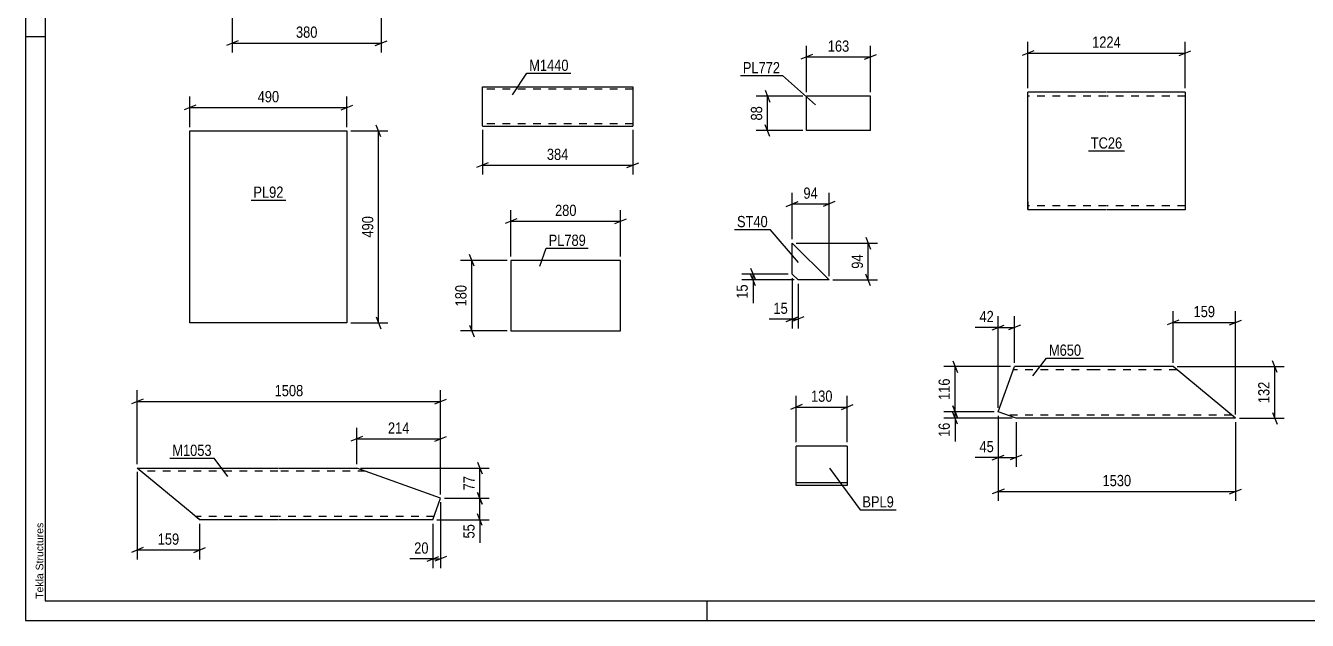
# Model space of a CAD drawing. Header units: millimetres. Extents: x 0 to 594, y 0 to 420.
# Drawn here: x 0 to 327.2, y 0 to 151.9 of the extents above; entities that cross this region are included whole.
import ezdxf

# ---------------------------------------------------------------- set-up
doc = ezdxf.new("R2010")
doc.units = ezdxf.units.MM
doc.linetypes.add('DXK_LINE_DOT2', pattern=[3.9198, 1.9599, -1.9599])
doc.styles.add('Arial', font='ARIAL.TTF', dxfattribs={"height": 0.2})
doc.styles.add('Arial Narrow', font='ARIALN.TTF', dxfattribs={"height": 0.2})

# ---------------------------------------------------------------- blocks, each defined once
blk = doc.blocks.new('Unknown-284929833-1131')
at = {"color": 5, "linetype": 'Continuous'}
for p, q in [((0, 420), (0, 0)), ((5, 415), (5, 5)), ((5, 149), (0, 149)), ((5, 5), (589, 5)), ((174, 0), (174, 5)), ((0, 0), (594, 0))]:
    blk.add_line(p, q, dxfattribs=at)
at = {"color": 174, "linetype": 'Continuous', "style": 'Arial'}
blk.add_text('Tekla Structures', height=1.9102, rotation=90, dxfattribs=at).set_placement((4.5, 5.5))
blk = doc.blocks.new('Part-284929833-5778 - 5772')
at = {"color": 2, "linetype": 'Continuous'}
for p, q in [((248.27, 53.24), (252.44, 64.8)), ((272.82, 64.8), (252.44, 64.8)), ((292.92, 64.8), (272.92, 64.8)), ((308.85, 51.6), (292.92, 64.8)), ((252.82, 51.6), (248.27, 53.24)), ((272.82, 51.6), (252.82, 51.6)), ((308.85, 51.6), (272.92, 51.6))]:
    blk.add_line(p, q, dxfattribs=at)
at = {"color": 7, "linetype": 'DXK_LINE_DOT2'}
for p, q in [((272.82, 64), (252.15, 64)), ((293.89, 64), (272.92, 64)), ((272.82, 52.4), (250.6, 52.4)), ((307.88, 52.4), (272.92, 52.4)), ((307.6, 52.63), (307.66, 52.59)), ((307.81, 52.46), (307.88, 52.4))]:
    blk.add_line(p, q, dxfattribs=at)
blk = doc.blocks.new('Part-284929833-5732 - 5726')
at = {"color": 2, "linetype": 'Continuous'}
for p, q in [((275.86, 134.87), (255.86, 134.87)), ((255.86, 106.87), (255.86, 134.87)), ((295.96, 134.87), (275.96, 134.87)), ((295.96, 134.87), (295.96, 104.87)), ((255.86, 106.87), (255.86, 104.87)), ((275.86, 104.87), (255.86, 104.87)), ((295.96, 104.87), (275.96, 104.87))]:
    blk.add_line(p, q, dxfattribs=at)
at = {"color": 7, "linetype": 'DXK_LINE_DOT2'}
for p, q in [((275.86, 133.87), (255.86, 133.87)), ((295.96, 133.87), (275.96, 133.87)), ((255.86, 105.02), (255.86, 106.87)), ((255.86, 105.87), (255.86, 105.94)), ((275.86, 105.87), (255.86, 105.87)), ((295.96, 105.87), (275.96, 105.87)), ((295.96, 105.87), (295.96, 105.94))]:
    blk.add_line(p, q, dxfattribs=at)
blk = doc.blocks.new('Part-284929833-6813 - 6807')
at = {"color": 2, "linetype": 'Continuous'}
for p, q in [((41.93, 75.98), (41.93, 124.98)), ((41.93, 124.98), (61.93, 124.98)), ((62.03, 124.98), (82.03, 124.98)), ((82.03, 124.98), (82.03, 75.98)), ((61.93, 75.98), (41.93, 75.98)), ((82.03, 75.98), (62.03, 75.98))]:
    blk.add_line(p, q, dxfattribs=at)
blk = doc.blocks.new('Part-284929833-6847 - 6841')
at = {"color": 2, "linetype": 'Continuous'}
for p, q in [((42.49, 27.29), (28.49, 38.89)), ((28.49, 38.89), (64.42, 38.89)), ((64.52, 38.89), (84.52, 38.89)), ((105.94, 31.17), (84.52, 38.89)), ((103.97, 25.69), (105.94, 31.17)), ((44.42, 25.69), (42.49, 27.29)), ((64.42, 25.69), (44.42, 25.69)), ((103.97, 25.69), (64.52, 25.69))]:
    blk.add_line(p, q, dxfattribs=at)
at = {"color": 7, "linetype": 'DXK_LINE_DOT2'}
for p, q in [((64.42, 38.09), (29.46, 38.09)), ((86.74, 38.09), (64.52, 38.09)), ((44.28, 25.81), (42.49, 27.29)), ((43.17, 26.73), (43.23, 26.68)), ((43.38, 26.55), (43.46, 26.49)), ((64.42, 26.49), (43.46, 26.49)), ((104.26, 26.49), (64.52, 26.49))]:
    blk.add_line(p, q, dxfattribs=at)
blk = doc.blocks.new('Part-284929833-7551 - 7545')
at = {"color": 2, "linetype": 'Continuous'}
for p, q in [((116.6, 126.31), (116.6, 136.22)), ((116.6, 136.22), (155.01, 136.22)), ((155.01, 136.22), (155.01, 126.22)), ((116.6, 126.31), (116.6, 126.22)), ((116.6, 126.22), (155.01, 126.22))]:
    blk.add_line(p, q, dxfattribs=at)
at = {"color": 7, "linetype": 'DXK_LINE_DOT2'}
for p, q in [((155.01, 135.62), (116.6, 135.62)), ((155.01, 136.13), (155.01, 136.22)), ((116.6, 126.82), (116.6, 126.86)), ((155.01, 126.82), (116.6, 126.82)), ((155.01, 126.82), (155.01, 126.86))]:
    blk.add_line(p, q, dxfattribs=at)
blk = doc.blocks.new('Part-284929833-7606 - 7600')
at = {"color": 2, "linetype": 'Continuous'}
for p, q in [((215.66, 133.86), (199.36, 133.86)), ((199.36, 125.06), (199.36, 133.86)), ((215.66, 125.06), (215.66, 133.86)), ((215.66, 125.06), (199.36, 125.06))]:
    blk.add_line(p, q, dxfattribs=at)
blk = doc.blocks.new('Part-284929833-7639 - 7633')
at = {"color": 2, "linetype": 'Continuous'}
for p, q in [((196.73, 34.53), (196.73, 44.48)), ((209.73, 44.48), (196.73, 44.48)), ((209.73, 44.48), (209.73, 44.44)), ((209.73, 44.44), (209.73, 34.53)), ((209.73, 35.08), (196.73, 35.08)), ((196.73, 34.48), (196.73, 34.53)), ((209.73, 34.48), (196.73, 34.48)), ((209.73, 34.53), (209.73, 34.48))]:
    blk.add_line(p, q, dxfattribs=at)
at = {"color": 7, "linetype": 'DXK_LINE_DOT2'}
for p, q in [((209.73, 44.48), (209.73, 44.14)), ((196.73, 34.53), (196.73, 34.48)), ((209.73, 34.48), (209.73, 34.53))]:
    blk.add_line(p, q, dxfattribs=at)
blk = doc.blocks.new('Part-284929833-7671 - 7655')
at = {"color": 2, "linetype": 'Continuous'}
for p, q in [((195.68, 96.32), (205.08, 86.92)), ((195.68, 88.42), (195.68, 96.32)), ((197.18, 86.92), (195.68, 88.42)), ((205.08, 86.92), (197.18, 86.92))]:
    blk.add_line(p, q, dxfattribs=at)
blk = doc.blocks.new('Part-284929833-7720 - 7714')
at = {"color": 2, "linetype": 'Continuous'}
for p, q in [((123.88, 91.91), (123.88, 73.91)), ((151.88, 91.91), (123.88, 91.91)), ((151.88, 73.91), (151.88, 91.91)), ((123.88, 73.91), (151.88, 73.91))]:
    blk.add_line(p, q, dxfattribs=at)
blk = doc.blocks.new('StraightDimension-284929833-5877 - 5772')
at = {"color": 7, "linetype": 'Continuous'}
for p, q in [((292.92, 65.8), (292.92, 78.93)), ((308.85, 52.6), (308.85, 78.93)), ((294.42, 76.68), (291.42, 75.48)), ((292.92, 76.08), (308.85, 76.08)), ((307.35, 75.48), (310.35, 76.68))]:
    blk.add_line(p, q, dxfattribs=at)
at = {"color": 0}
blk.add_wipeout([(304.23, 76.83), (304.23, 81.03), (297.54, 81.03), (297.54, 76.83)], dxfattribs=at)
at = {"color": 3, "style": 'Arial Narrow'}
blk.add_text('159', height=2.863, dxfattribs=at).set_placement((298.14, 77.43))
blk = doc.blocks.new('StraightDimension-284929833-5781 - 5772')
at = {"color": 7, "linetype": 'Continuous'}
for p, q in [((248.27, 52.24), (248.27, 30.52)), ((308.85, 50.6), (308.85, 30.52)), ((249.77, 33.52), (246.77, 32.32)), ((248.27, 32.92), (308.85, 32.92)), ((307.35, 32.32), (310.35, 33.52))]:
    blk.add_line(p, q, dxfattribs=at)
at = {"color": 0}
blk.add_wipeout([(282.82, 33.67), (282.82, 37.87), (274.3, 37.87), (274.3, 33.67)], dxfattribs=at)
at = {"color": 3, "style": 'Arial Narrow'}
blk.add_text('1530', height=2.863, dxfattribs=at).set_placement((274.9, 34.27))
blk = doc.blocks.new('StraightDimension-284929833-11428 - 5772')
at = {"color": 7, "linetype": 'Continuous'}
for p, q in [((236.67, 66.3), (237.87, 63.3)), ((251.44, 64.8), (234.42, 64.8)), ((237.27, 53.24), (237.27, 64.8)), ((247.27, 53.24), (234.42, 53.24)), ((237.87, 51.74), (236.67, 54.74))]:
    blk.add_line(p, q, dxfattribs=at)
at = {"color": 0}
blk.add_wipeout([(236.52, 62.36), (232.32, 62.36), (232.32, 55.68), (236.52, 55.68)], dxfattribs=at)
at = {"color": 3, "style": 'Arial Narrow'}
blk.add_text('116', height=2.863, rotation=90.0002, dxfattribs=at).set_placement((235.92, 56.28))
blk = doc.blocks.new('StraightDimension-284929833-5792 - 5772')
at = {"color": 7, "linetype": 'Continuous'}
for p, q in [((319.45, 63.3), (318.25, 66.3)), ((293.92, 64.8), (321.25, 64.8)), ((318.85, 51.6), (318.85, 64.8)), ((318.25, 53.1), (319.45, 50.1)), ((309.85, 51.6), (321.25, 51.6))]:
    blk.add_line(p, q, dxfattribs=at)
at = {"color": 0}
blk.add_wipeout([(318.1, 61.54), (313.9, 61.54), (313.9, 54.86), (318.1, 54.86)], dxfattribs=at)
at = {"color": 3, "style": 'Arial Narrow'}
blk.add_text('132', height=2.863, rotation=90.0002, dxfattribs=at).set_placement((317.5, 55.46))
blk = doc.blocks.new('StraightDimension-284929833-5841 - 5772')
at = {"color": 7, "linetype": 'Continuous'}
for p, q in [((248.27, 52.24), (248.27, 39.2)), ((252.82, 50.6), (252.82, 39.2)), ((246.77, 41), (249.77, 42.2)), ((248.27, 41.6), (252.82, 41.6)), ((254.32, 42.2), (251.32, 41))]:
    blk.add_line(p, q, dxfattribs=at)
at = {"color": 0}
blk.add_wipeout([(247.75, 42.35), (247.75, 46.55), (242.89, 46.55), (242.89, 42.35)], dxfattribs=at)
at = {"color": 7, "linetype": 'Continuous'}
blk.add_line((248.27, 41.6), (242.37, 41.6), dxfattribs=at)
blk.add_line((248.27, 41.6), (242.37, 41.6), dxfattribs=at)
at = {"color": 3, "style": 'Arial Narrow'}
blk.add_text('45', height=2.863, dxfattribs=at).set_placement((243.49, 42.95))
blk = doc.blocks.new('StraightDimension-284929833-5863 - 5772')
at = {"color": 7, "linetype": 'Continuous'}
for p, q in [((246.77, 74.2), (249.77, 75.4)), ((248.27, 54.24), (248.27, 77.65)), ((253.94, 75.4), (250.94, 74.2)), ((252.44, 65.8), (252.44, 77.65)), ((248.27, 74.8), (252.44, 74.8))]:
    blk.add_line(p, q, dxfattribs=at)
at = {"color": 0}
blk.add_wipeout([(247.75, 75.55), (247.75, 79.75), (242.89, 79.75), (242.89, 75.55)], dxfattribs=at)
at = {"color": 7, "linetype": 'Continuous'}
blk.add_line((248.27, 74.8), (242.37, 74.8), dxfattribs=at)
blk.add_line((248.27, 74.8), (242.37, 74.8), dxfattribs=at)
at = {"color": 3, "style": 'Arial Narrow'}
blk.add_text('42', height=2.863, dxfattribs=at).set_placement((243.49, 76.15))
blk = doc.blocks.new('StraightDimension-284929833-11429 - 5772')
at = {"color": 7, "linetype": 'Continuous'}
for p, q in [((247.27, 53.24), (234.42, 53.24)), ((236.67, 54.74), (237.87, 51.74)), ((237.87, 50.1), (236.67, 53.1)), ((237.27, 51.6), (237.27, 53.24)), ((251.82, 51.6), (234.42, 51.6))]:
    blk.add_line(p, q, dxfattribs=at)
at = {"color": 0}
blk.add_wipeout([(236.52, 51.07), (232.32, 51.07), (232.32, 46.22), (236.52, 46.22)], dxfattribs=at)
at = {"color": 7, "linetype": 'Continuous'}
blk.add_line((237.27, 51.6), (237.27, 45.69), dxfattribs=at)
blk.add_line((237.27, 51.6), (237.27, 45.69), dxfattribs=at)
at = {"color": 3, "style": 'Arial Narrow'}
blk.add_text('16', height=2.863, rotation=90.0002, dxfattribs=at).set_placement((235.92, 46.82))
blk = doc.blocks.new('StraightDimension-284929833-5735 - 5726')
at = {"color": 7, "linetype": 'Continuous'}
for p, q in [((255.86, 135.87), (255.86, 147.72)), ((295.96, 135.87), (295.96, 147.72)), ((257.36, 145.47), (254.36, 144.27)), ((255.86, 144.87), (295.96, 144.87)), ((294.46, 144.27), (297.46, 145.47))]:
    blk.add_line(p, q, dxfattribs=at)
at = {"color": 0}
blk.add_wipeout([(280.16, 145.62), (280.16, 149.82), (271.65, 149.82), (271.65, 145.62)], dxfattribs=at)
at = {"color": 3, "style": 'Arial Narrow'}
blk.add_text('1224', height=2.863, dxfattribs=at).set_placement((272.25, 146.22))
blk = doc.blocks.new('StraightDimension-284929833-6732 - 6691')
at = {"color": 7, "linetype": 'Continuous'}
for p, q in [((52.75, 165.11), (52.75, 145.02)), ((90.75, 165.11), (90.75, 145.02)), ((54.25, 148.02), (51.25, 146.82)), ((52.75, 147.42), (90.75, 147.42)), ((89.25, 146.82), (92.25, 148.02))]:
    blk.add_line(p, q, dxfattribs=at)
at = {"color": 0}
blk.add_wipeout([(75.1, 148.17), (75.1, 152.37), (68.41, 152.37), (68.41, 148.17)], dxfattribs=at)
at = {"color": 3, "style": 'Arial Narrow'}
blk.add_text('380', height=2.863, dxfattribs=at).set_placement((69.01, 148.77))
blk = doc.blocks.new('StraightDimension-284929833-6816 - 6807')
at = {"color": 7, "linetype": 'Continuous'}
for p, q in [((43.43, 131.55), (40.43, 130.35)), ((41.93, 125.98), (41.93, 133.8)), ((41.93, 130.95), (82.03, 130.95)), ((80.53, 130.35), (83.53, 131.55)), ((82.03, 125.98), (82.03, 133.8))]:
    blk.add_line(p, q, dxfattribs=at)
at = {"color": 0}
blk.add_wipeout([(65.32, 131.7), (65.32, 135.9), (58.63, 135.9), (58.63, 131.7)], dxfattribs=at)
at = {"color": 3, "style": 'Arial Narrow'}
blk.add_text('490', height=2.863, dxfattribs=at).set_placement((59.23, 132.3))
blk = doc.blocks.new('StraightDimension-284929833-6827 - 6807')
at = {"color": 7, "linetype": 'Continuous'}
for p, q in [((83.03, 124.98), (92.5, 124.98)), ((90.7, 123.48), (89.5, 126.48)), ((90.1, 75.98), (90.1, 124.98)), ((83.03, 75.98), (92.5, 75.98)), ((89.5, 77.48), (90.7, 74.48))]:
    blk.add_line(p, q, dxfattribs=at)
at = {"color": 0}
blk.add_wipeout([(89.35, 103.83), (85.15, 103.83), (85.15, 97.14), (89.35, 97.14)], dxfattribs=at)
at = {"color": 3, "style": 'Arial Narrow'}
blk.add_text('490', height=2.863, rotation=90.0002, dxfattribs=at).set_placement((88.75, 97.74))
blk = doc.blocks.new('StraightDimension-284929833-6850 - 6841')
at = {"color": 7, "linetype": 'Continuous'}
for p, q in [((29.99, 56.49), (26.99, 55.29)), ((28.49, 39.89), (28.49, 58.74)), ((28.49, 55.89), (105.94, 55.89)), ((104.44, 55.29), (107.44, 56.49)), ((105.94, 32.17), (105.94, 58.74))]:
    blk.add_line(p, q, dxfattribs=at)
at = {"color": 0}
blk.add_wipeout([(71.48, 56.64), (71.48, 60.84), (62.96, 60.84), (62.96, 56.64)], dxfattribs=at)
at = {"color": 3, "style": 'Arial Narrow'}
blk.add_text('1508', height=2.863, dxfattribs=at).set_placement((63.56, 57.24))
blk = doc.blocks.new('StraightDimension-284929833-6885 - 6841')
at = {"color": 7, "linetype": 'Continuous'}
for p, q in [((115.34, 40.39), (116.54, 37.39)), ((85.52, 38.89), (118.34, 38.89)), ((115.94, 31.17), (115.94, 38.89)), ((106.94, 31.17), (118.34, 31.17)), ((116.54, 29.67), (115.34, 32.67))]:
    blk.add_line(p, q, dxfattribs=at)
at = {"color": 0}
blk.add_wipeout([(115.19, 37.46), (110.99, 37.46), (110.99, 32.6), (115.19, 32.6)], dxfattribs=at)
at = {"color": 3, "style": 'Arial Narrow'}
blk.add_text('77', height=2.863, rotation=90.0002, dxfattribs=at).set_placement((114.59, 33.2))
blk = doc.blocks.new('StraightDimension-284929833-6973 - 6841')
at = {"color": 7, "linetype": 'Continuous'}
for p, q in [((28.49, 37.89), (28.49, 15.57)), ((44.42, 24.69), (44.42, 15.57)), ((29.99, 18.57), (26.99, 17.37)), ((28.49, 17.97), (44.42, 17.97)), ((42.92, 17.37), (45.92, 18.57))]:
    blk.add_line(p, q, dxfattribs=at)
at = {"color": 0}
blk.add_wipeout([(39.8, 18.72), (39.8, 22.92), (33.12, 22.92), (33.12, 18.72)], dxfattribs=at)
at = {"color": 3, "style": 'Arial Narrow'}
blk.add_text('159', height=2.863, dxfattribs=at).set_placement((33.72, 19.32))
blk = doc.blocks.new('StraightDimension-284929833-6886 - 6841')
at = {"color": 7, "linetype": 'Continuous'}
for p, q in [((106.94, 31.17), (118.34, 31.17)), ((115.34, 32.67), (116.54, 29.67)), ((115.94, 25.69), (115.94, 31.17)), ((116.54, 24.19), (115.34, 27.19)), ((104.97, 25.69), (118.34, 25.69))]:
    blk.add_line(p, q, dxfattribs=at)
at = {"color": 0}
blk.add_wipeout([(115.19, 25.17), (110.99, 25.17), (110.99, 20.31), (115.19, 20.31)], dxfattribs=at)
at = {"color": 7, "linetype": 'Continuous'}
blk.add_line((115.94, 25.69), (115.94, 19.79), dxfattribs=at)
blk.add_line((115.94, 25.69), (115.94, 19.79), dxfattribs=at)
at = {"color": 3, "style": 'Arial Narrow'}
blk.add_text('55', height=2.863, rotation=90.0002, dxfattribs=at).set_placement((114.59, 20.91))
blk = doc.blocks.new('StraightDimension-284929833-6954 - 6841')
at = {"color": 7, "linetype": 'Continuous'}
for p, q in [((84.52, 39.89), (84.52, 49.18)), ((105.94, 32.17), (105.94, 49.18)), ((86.02, 46.93), (83.02, 45.73)), ((84.52, 46.33), (105.94, 46.33)), ((104.44, 45.73), (107.44, 46.93))]:
    blk.add_line(p, q, dxfattribs=at)
at = {"color": 0}
blk.add_wipeout([(98.58, 47.08), (98.58, 51.28), (91.89, 51.28), (91.89, 47.08)], dxfattribs=at)
at = {"color": 3, "style": 'Arial Narrow'}
blk.add_text('214', height=2.863, dxfattribs=at).set_placement((92.49, 47.68))
blk = doc.blocks.new('StraightDimension-284929833-6987 - 6841')
at = {"color": 7, "linetype": 'Continuous'}
for p, q in [((105.94, 30.17), (105.94, 13.29)), ((103.97, 24.69), (103.97, 13.29)), ((102.47, 15.09), (105.47, 16.29)), ((103.97, 15.69), (105.94, 15.69)), ((107.44, 16.29), (104.44, 15.09))]:
    blk.add_line(p, q, dxfattribs=at)
at = {"color": 0}
blk.add_wipeout([(103.44, 16.44), (103.44, 20.64), (98.59, 20.64), (98.59, 16.44)], dxfattribs=at)
at = {"color": 7, "linetype": 'Continuous'}
blk.add_line((103.97, 15.69), (98.06, 15.69), dxfattribs=at)
blk.add_line((103.97, 15.69), (98.06, 15.69), dxfattribs=at)
at = {"color": 3, "style": 'Arial Narrow'}
blk.add_text('20', height=2.863, dxfattribs=at).set_placement((99.19, 17.04))
blk = doc.blocks.new('StraightDimension-284929833-7553 - 7545')
at = {"color": 7, "linetype": 'Continuous'}
for p, q in [((116.6, 125.22), (116.6, 113.82)), ((155.01, 125.22), (155.01, 113.82)), ((118.1, 116.82), (115.1, 115.62)), ((116.6, 116.22), (155.01, 116.22)), ((153.51, 115.62), (156.51, 116.82))]:
    blk.add_line(p, q, dxfattribs=at)
at = {"color": 0}
blk.add_wipeout([(139.15, 116.97), (139.15, 121.17), (132.46, 121.17), (132.46, 116.97)], dxfattribs=at)
at = {"color": 3, "style": 'Arial Narrow'}
blk.add_text('384', height=2.863, dxfattribs=at).set_placement((133.06, 117.57))
blk = doc.blocks.new('StraightDimension-284929833-7608 - 7600')
at = {"color": 7, "linetype": 'Continuous'}
for p, q in [((200.86, 144.46), (197.86, 143.26)), ((199.36, 134.86), (199.36, 146.71)), ((214.16, 143.26), (217.16, 144.46)), ((215.66, 134.86), (215.66, 146.71)), ((199.36, 143.86), (215.66, 143.86))]:
    blk.add_line(p, q, dxfattribs=at)
at = {"color": 0}
blk.add_wipeout([(210.85, 144.61), (210.85, 148.81), (204.17, 148.81), (204.17, 144.61)], dxfattribs=at)
at = {"color": 3, "style": 'Arial Narrow'}
blk.add_text('163', height=2.863, dxfattribs=at).set_placement((204.77, 145.21))
blk = doc.blocks.new('StraightDimension-284929833-7619 - 7600')
at = {"color": 7, "linetype": 'Continuous'}
for p, q in [((188.76, 135.36), (189.96, 132.36)), ((198.36, 133.86), (186.51, 133.86)), ((189.36, 125.06), (189.36, 133.86)), ((198.36, 125.06), (186.51, 125.06)), ((189.96, 123.56), (188.76, 126.56))]:
    blk.add_line(p, q, dxfattribs=at)
at = {"color": 0}
blk.add_wipeout([(188.61, 131.89), (184.41, 131.89), (184.41, 127.04), (188.61, 127.04)], dxfattribs=at)
at = {"color": 3, "style": 'Arial Narrow'}
blk.add_text('88', height=2.863, rotation=90.0002, dxfattribs=at).set_placement((188.01, 127.64))
blk = doc.blocks.new('StraightDimension-284929833-7641 - 7633')
at = {"color": 7, "linetype": 'Continuous'}
for p, q in [((196.73, 45.48), (196.73, 57.33)), ((209.73, 45.48), (209.73, 57.33)), ((198.23, 55.08), (195.23, 53.88)), ((196.73, 54.48), (209.73, 54.48)), ((208.23, 53.88), (211.23, 55.08))]:
    blk.add_line(p, q, dxfattribs=at)
at = {"color": 0}
blk.add_wipeout([(206.57, 55.23), (206.57, 59.43), (199.89, 59.43), (199.89, 55.23)], dxfattribs=at)
at = {"color": 3, "style": 'Arial Narrow'}
blk.add_text('130', height=2.863, dxfattribs=at).set_placement((200.49, 55.83))
blk = doc.blocks.new('StraightDimension-284929833-7680 - 7655')
at = {"color": 7, "linetype": 'Continuous'}
for p, q in [((194.68, 88.42), (182.83, 88.42)), ((185.08, 89.92), (186.28, 86.92)), ((186.28, 85.42), (185.08, 88.42)), ((185.68, 86.92), (185.68, 88.42)), ((196.18, 86.92), (182.83, 86.92))]:
    blk.add_line(p, q, dxfattribs=at)
at = {"color": 0}
blk.add_wipeout([(184.93, 86.39), (180.73, 86.39), (180.73, 81.53), (184.93, 81.53)], dxfattribs=at)
at = {"color": 7, "linetype": 'Continuous'}
blk.add_line((185.68, 86.92), (185.68, 81.01), dxfattribs=at)
blk.add_line((185.68, 86.92), (185.68, 81.01), dxfattribs=at)
at = {"color": 3, "style": 'Arial Narrow'}
blk.add_text('15', height=2.863, rotation=90.0002, dxfattribs=at).set_placement((184.33, 82.13))
blk = doc.blocks.new('StraightDimension-284929833-7673 - 7655')
at = {"color": 7, "linetype": 'Continuous'}
for p, q in [((196.68, 96.32), (217.48, 96.32)), ((214.48, 97.82), (215.68, 94.82)), ((215.08, 86.92), (215.08, 96.32)), ((215.68, 85.42), (214.48, 88.42)), ((206.08, 86.92), (217.48, 86.92))]:
    blk.add_line(p, q, dxfattribs=at)
at = {"color": 0}
blk.add_wipeout([(214.33, 94.04), (210.13, 94.04), (210.13, 89.19), (214.33, 89.19)], dxfattribs=at)
at = {"color": 3, "style": 'Arial Narrow'}
blk.add_text('94', height=2.863, rotation=90.0002, dxfattribs=at).set_placement((213.73, 89.79))
blk = doc.blocks.new('StraightDimension-284929833-7691 - 7655')
at = {"color": 7, "linetype": 'Continuous'}
for p, q in [((195.68, 97.32), (195.68, 109.17)), ((205.08, 87.92), (205.08, 109.17)), ((194.18, 105.72), (197.18, 106.92)), ((195.68, 106.32), (205.08, 106.32)), ((206.58, 106.92), (203.58, 105.72))]:
    blk.add_line(p, q, dxfattribs=at)
at = {"color": 0}
blk.add_wipeout([(202.81, 107.07), (202.81, 111.27), (197.95, 111.27), (197.95, 107.07)], dxfattribs=at)
at = {"color": 3, "style": 'Arial Narrow'}
blk.add_text('94', height=2.863, dxfattribs=at).set_placement((198.55, 107.67))
blk = doc.blocks.new('StraightDimension-284929833-7700 - 7655')
at = {"color": 7, "linetype": 'Continuous'}
for p, q in [((195.68, 87.42), (195.68, 74.52)), ((197.18, 85.92), (197.18, 74.52)), ((194.18, 76.32), (197.18, 77.52)), ((198.68, 77.52), (195.68, 76.32)), ((195.68, 76.92), (197.18, 76.92))]:
    blk.add_line(p, q, dxfattribs=at)
at = {"color": 0}
blk.add_wipeout([(195.15, 77.67), (195.15, 81.87), (190.3, 81.87), (190.3, 77.67)], dxfattribs=at)
at = {"color": 7, "linetype": 'Continuous'}
blk.add_line((195.68, 76.92), (189.77, 76.92), dxfattribs=at)
blk.add_line((195.68, 76.92), (189.77, 76.92), dxfattribs=at)
at = {"color": 3, "style": 'Arial Narrow'}
blk.add_text('15', height=2.863, dxfattribs=at).set_placement((190.9, 78.27))
blk = doc.blocks.new('StraightDimension-284929833-7722 - 7714')
at = {"color": 7, "linetype": 'Continuous'}
for p, q in [((123.88, 92.91), (123.88, 104.76)), ((151.88, 92.91), (151.88, 104.76)), ((125.38, 102.51), (122.38, 101.31)), ((123.88, 101.91), (151.88, 101.91)), ((150.38, 101.31), (153.38, 102.51))]:
    blk.add_line(p, q, dxfattribs=at)
at = {"color": 0}
blk.add_wipeout([(141.22, 102.66), (141.22, 106.86), (134.54, 106.86), (134.54, 102.66)], dxfattribs=at)
at = {"color": 3, "style": 'Arial Narrow'}
blk.add_text('280', height=2.863, dxfattribs=at).set_placement((135.14, 103.26))
blk = doc.blocks.new('StraightDimension-284929833-7733 - 7714')
at = {"color": 7, "linetype": 'Continuous'}
for p, q in [((122.88, 91.91), (111.03, 91.91)), ((114.48, 90.41), (113.28, 93.41)), ((113.88, 73.91), (113.88, 91.91)), ((113.28, 75.41), (114.48, 72.41)), ((122.88, 73.91), (111.03, 73.91))]:
    blk.add_line(p, q, dxfattribs=at)
at = {"color": 0}
blk.add_wipeout([(113.13, 86.25), (108.93, 86.25), (108.93, 79.57), (113.13, 79.57)], dxfattribs=at)
at = {"color": 3, "style": 'Arial Narrow'}
blk.add_text('180', height=2.863, rotation=90.0002, dxfattribs=at).set_placement((112.53, 80.17))
blk = doc.blocks.new('Mark-284929833-5774 - 5772')
at = {"color": 0}
blk.add_wipeout([(269.45, 67.57), (269.45, 70.57), (261.22, 70.57), (261.22, 67.57)], dxfattribs=at)
blk.add_wipeout([(269.45, 67.57), (269.45, 70.57), (261.22, 70.57), (261.22, 67.57)], dxfattribs=at)
at = {"color": 30, "linetype": 'Continuous'}
for p, q in [((257.15, 62.4), (260.62, 66.97)), ((260.62, 66.97), (270.05, 66.97))]:
    blk.add_line(p, q, dxfattribs=at)
at = {"color": 3, "style": 'Arial Narrow'}
blk.add_text('M650', height=2.863, dxfattribs=at).set_placement((261.22, 67.57))
blk = doc.blocks.new('Mark-284929833-5728 - 5726')
at = {"color": 0}
blk.add_wipeout([(279.92, 120.47), (279.92, 123.47), (271.89, 123.47), (271.89, 120.47)], dxfattribs=at)
blk.add_wipeout([(279.92, 120.47), (279.92, 123.47), (271.89, 123.47), (271.89, 120.47)], dxfattribs=at)
at = {"color": 30, "linetype": 'Continuous'}
blk.add_line((271.29, 119.87), (280.52, 119.87), dxfattribs=at)
at = {"color": 3, "style": 'Arial Narrow'}
blk.add_text('TC26', height=2.863, dxfattribs=at).set_placement((271.89, 120.47))
blk = doc.blocks.new('Mark-284929833-6809 - 6807')
at = {"color": 0}
blk.add_wipeout([(65.81, 107.91), (65.81, 110.91), (58.14, 110.91), (58.14, 107.91)], dxfattribs=at)
blk.add_wipeout([(65.81, 107.91), (65.81, 110.91), (58.14, 110.91), (58.14, 107.91)], dxfattribs=at)
at = {"color": 30, "linetype": 'Continuous'}
blk.add_line((57.54, 107.31), (66.41, 107.31), dxfattribs=at)
at = {"color": 3, "style": 'Arial Narrow'}
blk.add_text('PL92', height=2.863, dxfattribs=at).set_placement((58.14, 107.91))
blk = doc.blocks.new('Mark-284929833-6843 - 6841')
at = {"color": 0}
blk.add_wipeout([(47.49, 42), (47.49, 45), (37.44, 45), (37.44, 42)], dxfattribs=at)
blk.add_wipeout([(47.49, 42), (47.49, 45), (37.44, 45), (37.44, 42)], dxfattribs=at)
at = {"color": 30, "linetype": 'Continuous'}
for p in [(36.84, 41.4), (51.59, 36.73)]:
    blk.add_line(p, (48.09, 41.4), dxfattribs=at)
at = {"color": 3, "style": 'Arial Narrow'}
blk.add_text('M1053', height=2.863, dxfattribs=at).set_placement((37.44, 42))
blk = doc.blocks.new('Mark-284929833-7547 - 7545')
at = {"color": 0}
blk.add_wipeout([(138.6, 140.31), (138.6, 143.31), (128.55, 143.31), (128.55, 140.31)], dxfattribs=at)
blk.add_wipeout([(138.6, 140.31), (138.6, 143.31), (128.55, 143.31), (128.55, 140.31)], dxfattribs=at)
at = {"color": 30, "linetype": 'Continuous'}
for p, q in [((124.31, 134.19), (127.95, 139.71)), ((127.95, 139.71), (139.2, 139.71))]:
    blk.add_line(p, q, dxfattribs=at)
at = {"color": 3, "style": 'Arial Narrow'}
blk.add_text('M1440', height=2.863, dxfattribs=at).set_placement((128.55, 140.31))
blk = doc.blocks.new('Mark-284929833-7602 - 7600')
at = {"color": 0}
blk.add_wipeout([(192.58, 139.69), (192.58, 142.69), (183.08, 142.69), (183.08, 139.69)], dxfattribs=at)
blk.add_wipeout([(192.58, 139.69), (192.58, 142.69), (183.08, 142.69), (183.08, 139.69)], dxfattribs=at)
at = {"color": 30, "linetype": 'Continuous'}
for p in [(182.48, 139.09), (201.65, 131.65)]:
    blk.add_line(p, (193.18, 139.09), dxfattribs=at)
at = {"color": 3, "style": 'Arial Narrow'}
blk.add_text('PL772', height=2.863, dxfattribs=at).set_placement((183.08, 139.69))
blk = doc.blocks.new('Mark-284929833-7635 - 7633')
at = {"color": 0}
blk.add_wipeout([(221.64, 28.84), (221.64, 31.84), (213.6, 31.84), (213.6, 28.84)], dxfattribs=at)
blk.add_wipeout([(221.64, 28.84), (221.64, 31.84), (213.6, 31.84), (213.6, 28.84)], dxfattribs=at)
at = {"color": 30, "linetype": 'Continuous'}
for p, q in [((205.2, 38.88), (213, 28.24)), ((213, 28.24), (222.24, 28.24))]:
    blk.add_line(p, q, dxfattribs=at)
at = {"color": 3, "style": 'Arial Narrow'}
blk.add_text('BPL9', height=2.863, dxfattribs=at).set_placement((213.6, 28.84))
blk = doc.blocks.new('Mark-284929833-7667 - 7655')
at = {"color": 0}
blk.add_wipeout([(189.44, 100.4), (189.44, 103.4), (181.59, 103.4), (181.59, 100.4)], dxfattribs=at)
blk.add_wipeout([(189.44, 100.4), (189.44, 103.4), (181.59, 103.4), (181.59, 100.4)], dxfattribs=at)
at = {"color": 30, "linetype": 'Continuous'}
for p in [(180.99, 99.8), (197.27, 91.38)]:
    blk.add_line(p, (190.04, 99.8), dxfattribs=at)
at = {"color": 3, "style": 'Arial Narrow'}
blk.add_text('ST40', height=2.863, dxfattribs=at).set_placement((181.59, 100.4))
blk = doc.blocks.new('Mark-284929833-7716 - 7714')
at = {"color": 0}
blk.add_wipeout([(143.01, 95.63), (143.01, 98.63), (133.51, 98.63), (133.51, 95.63)], dxfattribs=at)
blk.add_wipeout([(143.01, 95.63), (143.01, 98.63), (133.51, 98.63), (133.51, 95.63)], dxfattribs=at)
at = {"color": 30, "linetype": 'Continuous'}
for p, q in [((131.28, 90.48), (132.91, 95.03)), ((132.91, 95.03), (143.61, 95.03))]:
    blk.add_line(p, q, dxfattribs=at)
at = {"color": 3, "style": 'Arial Narrow'}
blk.add_text('PL789', height=2.863, dxfattribs=at).set_placement((133.51, 95.63))

msp = doc.modelspace()

# ---------------------------------------------------------------- block references
for name in ['Unknown-284929833-1131', 'Part-284929833-7551 - 7545', 'Part-284929833-5732 - 5726', 'Part-284929833-7606 - 7600', 'Part-284929833-6813 - 6807', 'Part-284929833-7671 - 7655', 'Part-284929833-7720 - 7714', 'Part-284929833-5778 - 5772', 'Part-284929833-7639 - 7633', 'Part-284929833-6847 - 6841']:
    msp.add_blockref(name, (0, 0))

# ---------------------------------------------------------------- next in the draw order: block references
for name in ['StraightDimension-284929833-6732 - 6691', 'StraightDimension-284929833-7608 - 7600', 'StraightDimension-284929833-5735 - 5726', 'Mark-284929833-7547 - 7545', 'StraightDimension-284929833-6816 - 6807', 'StraightDimension-284929833-7553 - 7545', 'Mark-284929833-5728 - 5726', 'Mark-284929833-6809 - 6807', 'StraightDimension-284929833-7722 - 7714', 'StraightDimension-284929833-7680 - 7655', 'StraightDimension-284929833-5877 - 5772', 'Mark-284929833-5774 - 5772', 'StraightDimension-284929833-6850 - 6841', 'StraightDimension-284929833-7641 - 7633', 'Mark-284929833-7635 - 7633']:
    msp.add_blockref(name, (0, 0))

# ---------------------------------------------------------------- next in the draw order: block references
for name in ['StraightDimension-284929833-7619 - 7600', 'StraightDimension-284929833-6827 - 6807', 'Mark-284929833-7716 - 7714', 'StraightDimension-284929833-7673 - 7655', 'StraightDimension-284929833-7733 - 7714', 'StraightDimension-284929833-5781 - 5772', 'StraightDimension-284929833-6885 - 6841', 'StraightDimension-284929833-6973 - 6841']:
    msp.add_blockref(name, (0, 0))

# ---------------------------------------------------------------- next in the draw order: block references
for name in ['Mark-284929833-7602 - 7600', 'StraightDimension-284929833-7691 - 7655', 'StraightDimension-284929833-11428 - 5772', 'StraightDimension-284929833-5792 - 5772', 'Mark-284929833-6843 - 6841', 'StraightDimension-284929833-6886 - 6841']:
    msp.add_blockref(name, (0, 0))

# ---------------------------------------------------------------- next in the draw order: block references
for name in ['Mark-284929833-7667 - 7655', 'StraightDimension-284929833-7700 - 7655', 'StraightDimension-284929833-5863 - 5772', 'StraightDimension-284929833-6954 - 6841', 'StraightDimension-284929833-5841 - 5772', 'StraightDimension-284929833-6987 - 6841']:
    msp.add_blockref(name, (0, 0))

# ---------------------------------------------------------------- next in the draw order: block references
msp.add_blockref('StraightDimension-284929833-11429 - 5772', (0, 0))

doc.saveas('drawing.dxf')
